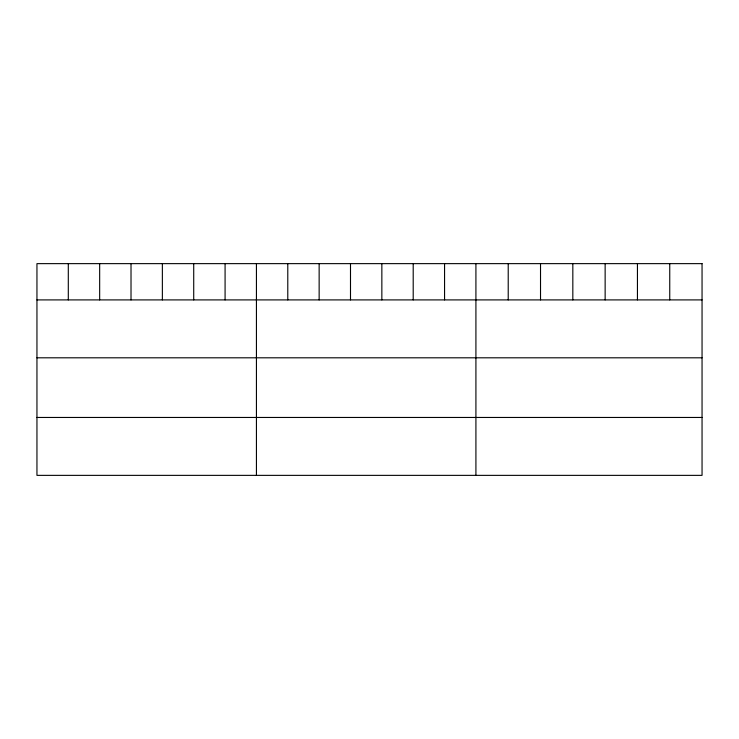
<?xml version="1.0" encoding="UTF-8"?>
<svg xmlns="http://www.w3.org/2000/svg" width="739" height="739" viewBox="0 0 739 739"><rect width="100%" height="100%" fill="white"/><g stroke="black" fill="none" stroke-linecap="round" stroke-linejoin="round"><path stroke-width="1.11" d="M36.95 299.905L702.05 299.905M36.95 357.805L702.05 357.805M36.95 417.461L702.05 417.461M669.746 263.638L669.746 299.905M637.443 263.638L637.443 299.905M605.139 263.638L605.139 299.905M572.827 263.638L572.827 299.905M540.523 263.638L540.523 299.905M508.22 263.638L508.22 299.905M475.916 263.638L475.916 475.362M444.564 263.638L444.564 299.905M413.203 263.638L413.203 299.905M381.851 263.638L381.851 299.905M350.498 263.638L350.498 299.905M319.146 263.638L319.146 299.905M287.785 263.638L287.785 299.905M256.433 263.638L256.433 475.362M225.081 263.638L225.081 299.905M193.72 263.638L193.72 299.905M162.368 263.638L162.368 299.905M131.015 263.638L131.015 299.905M99.663 263.638L99.663 299.905M68.302 263.638L68.302 299.905M702.05 263.638L36.95 263.638L36.95 475.362L702.05 475.362L702.05 263.638"/></g></svg>
